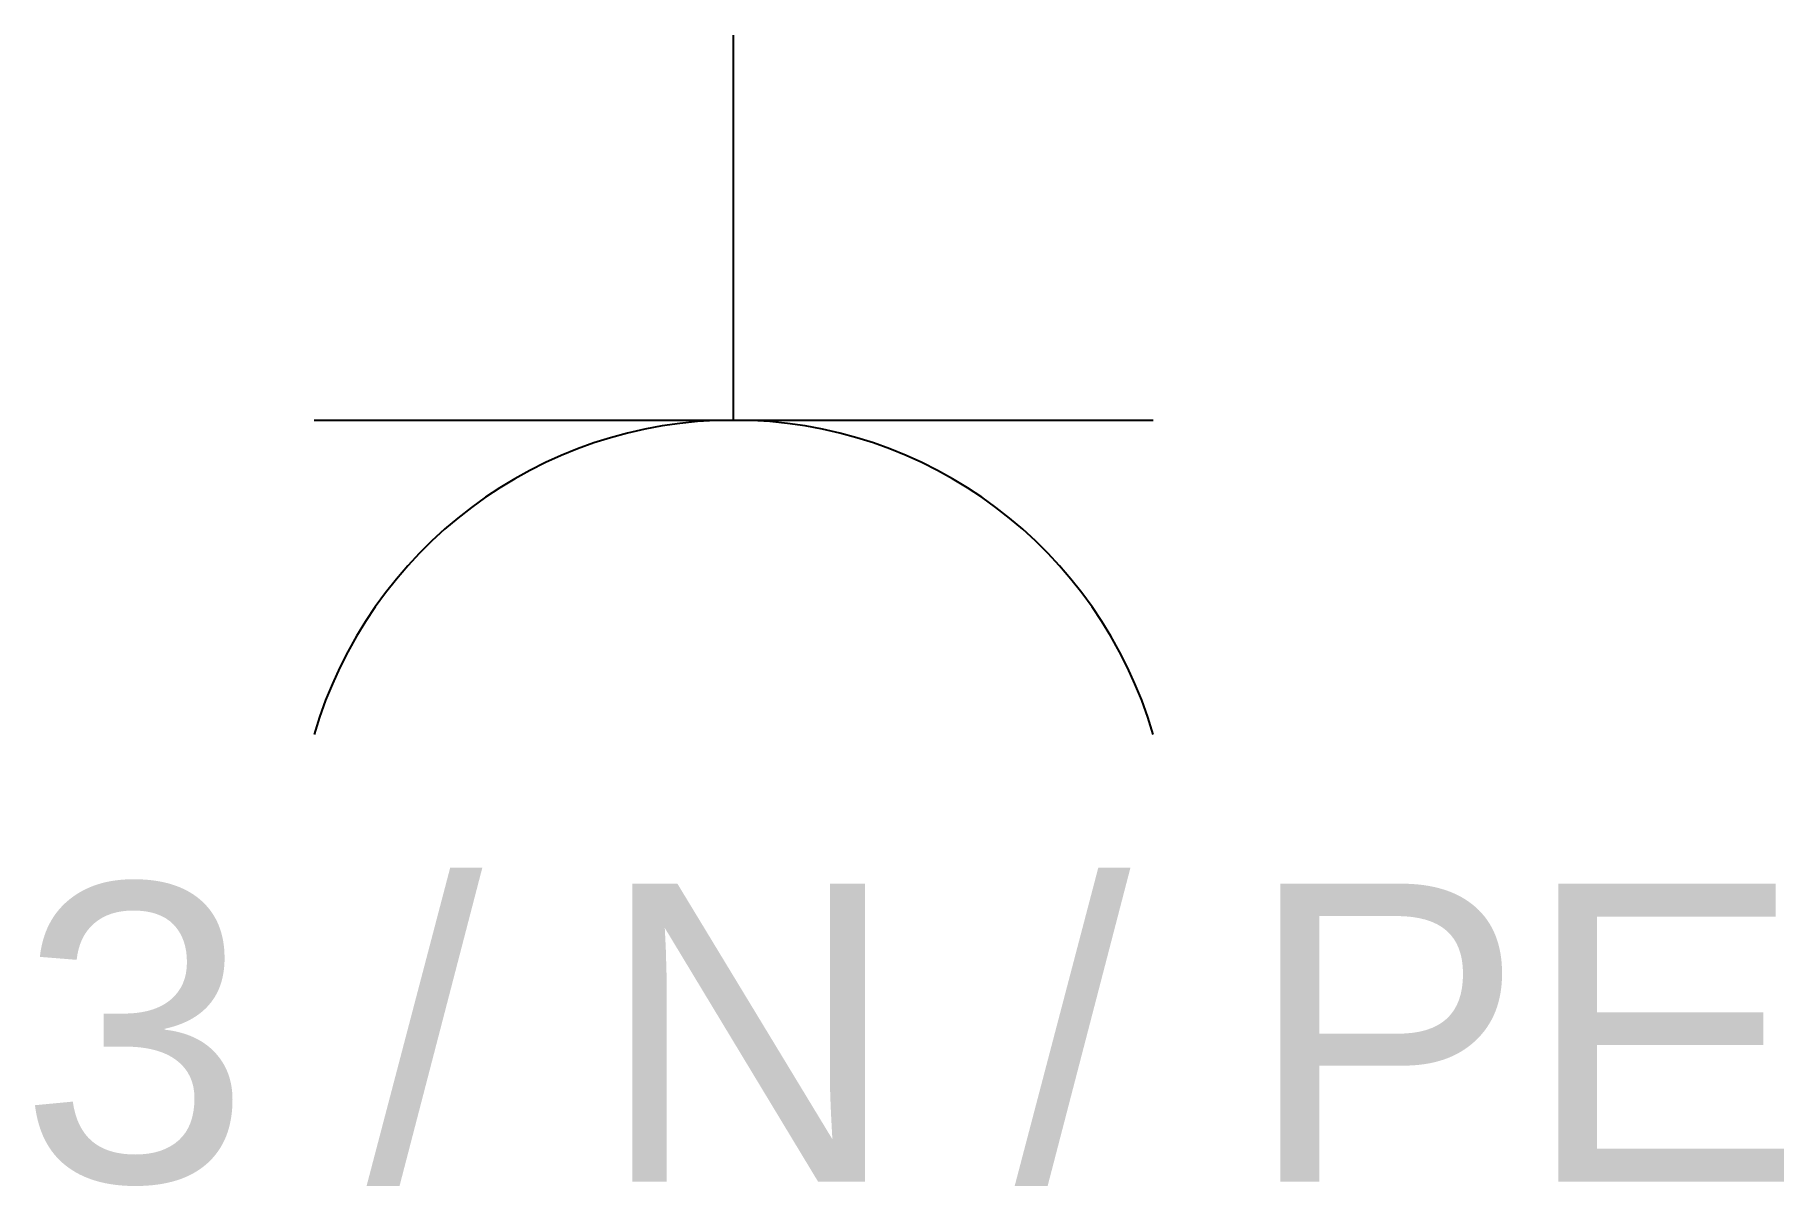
# Model space of a CAD drawing. Header units: millimetres. Extents: x -1.9 to 9.9, y -1 to 6.7.
import ezdxf
from ezdxf.enums import TextEntityAlignment as Align

# ---------------------------------------------------------------- set-up
doc = ezdxf.new("R2010")
doc.units = ezdxf.units.MM
doc.layers.get('0').update_dxf_attribs({"lineweight": 25, "true_color": 0xffffff})
doc.styles.add('textstyle0', font='')
doc.styles.get('textstyle0').set_extended_font_data('Arial')

msp = doc.modelspace()

# ---------------------------------------------------------------- linework, layer by layer
for p, q in [((2.814, 4.11), (2.814, 6.693)), ((0, 4.11), (5.628, 4.11))]:
    msp.add_line(p, q)
msp.add_arc((2.814, 1.179), 2.931, 16.2722, 163.7278)

# ---------------------------------------------------------------- texts
at = {"style": 'textstyle0'}
msp.add_text('3 / N / PE', height=2, dxfattribs=at).set_placement((4, 1), align=Align.TOP_CENTER)

doc.saveas('drawing.dxf')
